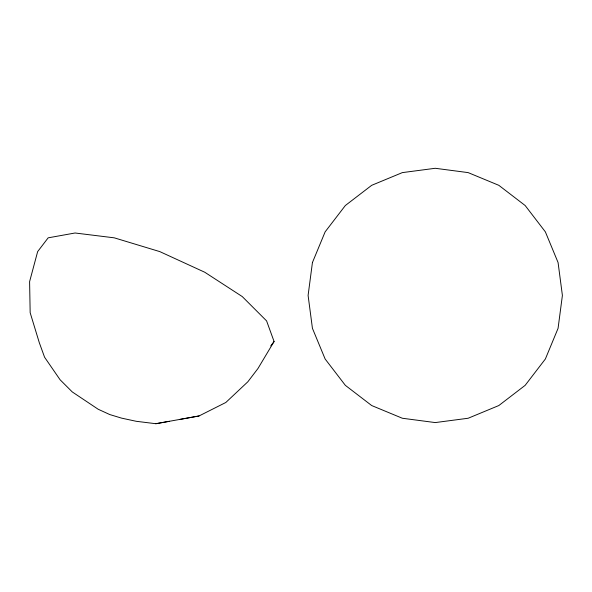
<?xml version="1.0" encoding="UTF-8"?>
<svg xmlns="http://www.w3.org/2000/svg" width="592" height="592" viewBox="0 0 592 592"><rect width="100%" height="100%" fill="white"/><g stroke="black" fill="none" stroke-linecap="round" stroke-linejoin="round"><path stroke-width="0.89" d="M199.038 415.961L155.859 423.717L136.256 421.297L121.567 418.13L109.779 414.563L98.146 409.227L72.268 391.934L60.095 379.768L44.578 357.228L39.287 342.642L30.162 312.694L29.6 281.644L37.644 251.615L48.159 237.836L75.066 232.996L114.278 237.836L159.818 251.615L204.758 272.239L242.254 296.57L266.592 320.901L274.081 341.525L257.979 368.49L247.826 381.803L225.811 402.493L199.038 415.961L180.005 419.388M270.759 345.876L274.081 341.525M155.859 423.717L169.319 421.297M312.435 262.522L308.099 295.43L312.435 328.338L325.134 359.004L345.343 385.34L371.68 405.542L402.345 418.248L435.253 422.577L468.161 418.248L498.827 405.542L525.156 385.34L545.365 359.004L558.071 328.338L562.4 295.43L558.071 262.522L545.365 231.857L525.156 205.52L498.827 185.318L468.161 172.612L435.253 168.283L402.345 172.612L371.68 185.318L345.343 205.52L325.134 231.857L312.435 262.522"/></g></svg>
